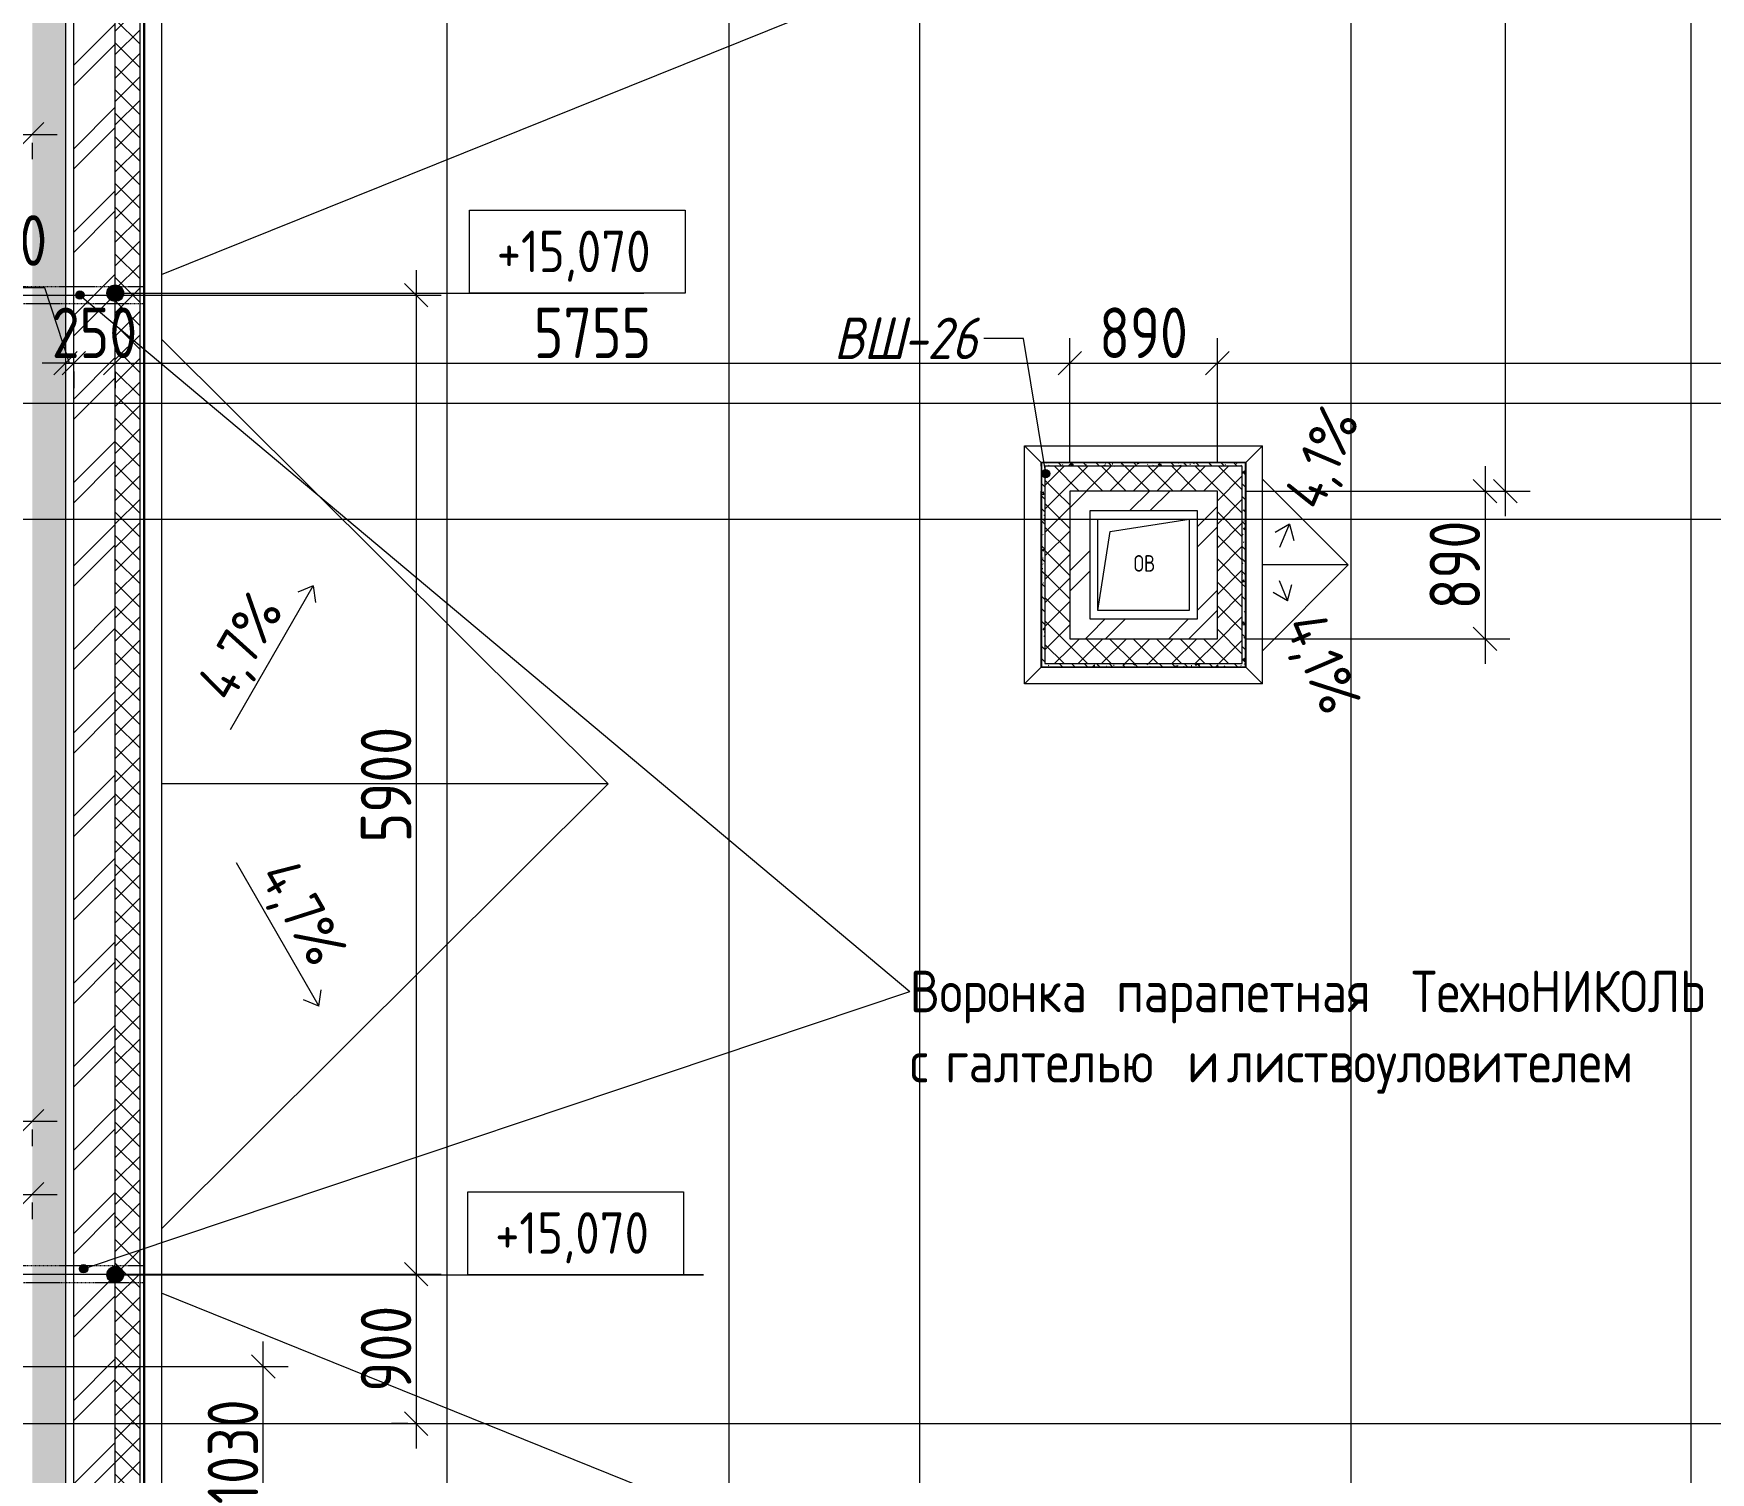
# Model space of a CAD drawing. Header units: millimetres. Extents: x -68946 to 690821, y -552984 to 293768.
# Drawn here: x 101275 to 111385, y -498750 to -490078 of the extents above; entities that cross this region are included whole.
import ezdxf

# ---------------------------------------------------------------- set-up
doc = ezdxf.new("R2010")
doc.units = ezdxf.units.MM
doc.linetypes.add('200_ШТРИХ_ш1п0_6_', pattern=[8, 5, -3])
doc.linetypes.add('ADSK_Линия сетки', pattern=[2500, 2000, -250, 0, -250])
doc.layers.get('Defpoints').update_dxf_attribs({"color": 250})
for name, color, linetype, lineweight in [('Аннотация', 250, 'Continuous', 20), ('Крыша', 7, 'Continuous', 5), ('Линии', 7, 'Continuous', 5), ('Ограждение', 7, 'Continuous', 5), ('Окна', 7, 'Continuous', 5), ('Оси', 250, 'Continuous', 9), ('Отметки', 7, 'Continuous', 9), ('Перекрытие', 7, 'Continuous', 9), ('Размеры', 7, 'Continuous', 9), ('Стены внутренние', 7, 'Continuous', 9), ('Стены наружные', 7, 'Continuous', 9), ('Стены отделка', 7, 'Continuous', 13), ('Стены перегородки', 7, 'Continuous', 13), ('Стены штриховка', 250, 'Continuous', 9), ('Узлы', 250, 'Continuous', 18)]:
    doc.layers.add(name, color=color, linetype=linetype, lineweight=lineweight)
doc.styles.add('GOST Common_1', font='', dxfattribs={"width": 0.9, "height": 250})
doc.styles.add('GOST Common_2', font='', dxfattribs={"width": 0.8, "height": 350})
doc.styles.add('GOST Common_I', font='', dxfattribs={"width": 0.9, "height": 250})
doc.styles.add('ISOCPEUR', font='isocpeur.ttf', dxfattribs={"width": 0.8, "height": 100})
doc.styles.add('ISOCPEUR_1', font='isocpeur.ttf', dxfattribs={"width": 0.9, "height": 250})
doc.styles.add('А3', font='ГОСТ тип А.ttf')
doc.styles.get('GOST Common_1').set_extended_font_data('GOST Common')
doc.styles.get('GOST Common_2').set_extended_font_data('GOST Common')
doc.styles.get('GOST Common_I').set_extended_font_data('GOST Common', italic=True)
doc.dimstyles.new('ADSK_Основной_2_мм', dxfattribs={"dimscale": 304.8, "dimtxt": 201.142999, "dimasz": 0.463911, "dimexe": 0.492126, "dimexo": 0.492126, "dimgap": 0.098425, "dimtad": 1, "dimdec": 0, "dimdsep": 46, "dimtxsty": 'GOST Common_2', "dimblk1": 'OBLIQUE', "dimblk2": 'OBLIQUE', "dimsah": 1, "dimcen": 0.09, "dimdle": 0.492126, "dimazin": 0, "dimtfac": 1, "dimtdec": 4, "dimtix": 1, "dimtmove": 1, "dimatfit": 3, "dimfxl": 1, "dimtvp": 1, "dimtolj": 1, "dimtzin": 0, "dimlwd": 9, "dimlwe": 9, "dimarcsym": 2})
doc.dimstyles.new('ADSK_Основной_2_мм_1', dxfattribs={"dimscale": 304.8, "dimtxt": 201.142999, "dimasz": 0.463911, "dimexe": 0.492126, "dimexo": 0.492126, "dimgap": 0.098425, "dimtad": 1, "dimdec": 0, "dimdsep": 46, "dimtxsty": 'GOST Common_2', "dimblk1": 'OBLIQUE', "dimblk2": 'OBLIQUE', "dimsah": 1, "dimcen": 0.09, "dimdle": 0.492126, "dimazin": 0, "dimtfac": 1, "dimtdec": 4, "dimtix": 1, "dimtmove": 0, "dimatfit": 3, "dimfxl": 1, "dimtvp": 1, "dimtolj": 1, "dimtzin": 0, "dimlwd": 9, "dimlwe": 9, "dimarcsym": 2})
pattern_1 = [(45, (23667.23, -543980.64), (-70.71068, 70.71068), []), (135, (23667.23, -543980.64), (-70.71068, -70.71068), [])]
pattern_2 = [(45, (23667.23, -543980.64), (-251.4472, 251.4472), []), (45, (23667.23, -543599.64), (-251.4472, 251.4472), [])]
pattern_3 = [(135, (23667.23, -543980.64), (-75.43415, -75.43415), [106.68, -17.78, 3.556, -17.78]), (135, (23667.23, -543905.25), (-75.43415, -75.43415), []), (50, (23667.23, -543980.64), (127.52922, -11.15758), [13.335, -146.685]), (355, (23667.23, -543980.64), (-24.66966, 133.74002), [10.668, -117.348]), (100.451, (23677.86, -543981.57), (102.85973, 122.58178), [11.333, -124.663]), (46.184, (23667.23, -543945.08), (189.75516, -29.43036), [20.003, -220.028]), (96.636, (23683.04, -543947.53), (166.1822, 173.1996), [17, -186.995]), (351.184, (23667.23, -543945.08), (166.18393, 173.19757), [16.002, -176.022]), (21, (23685.01, -543953.97), (106.13027, -71.58603), [13.335, -146.685]), (326, (23685.01, -543953.97), (43.26188, 128.93175), [10.668, -117.348]), (71.451, (23693.85, -543959.94), (149.39198, 57.34505), [11.333, -124.663]), (37.5, (23667.23, -543980.64), (2.162228, 59.188357), [3.353, -112.573, 3.353, -115.773, -117.792]), (37.5, (23667.23, -543980.64), (2.162228, 59.188357), [-235.052, 3.353, -114.44]), (7.5, (23667.23, -543980.64), (46.773857, 70.126152), [3.353, -64.567, 3.353, -109.906, -44.894]), (7.5, (23667.23, -543980.64), (46.773857, 70.126152), [-181.178, 3.353, -41.542]), (327.5, (23627.58, -543980.64), (94.913671, -4.010093), [3.353, -41.097, 3.353, -135.331, -184.023]), (327.5, (23627.58, -543980.64), (94.913671, -4.010093), [-183.134, 3.353, -180.67]), (317.5, (23609.8, -543980.64), (103.69057, 17.79882), [3.353, -54.432, 3.353, -88.748, -130.683]), (317.5, (23609.8, -543980.64), (103.69057, 17.79882), [-149.885, 3.353, -127.33])]

# ---------------------------------------------------------------- blocks, each defined once
blk = doc.blocks.new('_Wn_-As_OpeningMEP_floor__Rectangular - _Wn_-As_OpeningMEP_floor__Rectangular-37480561-АР3_Кладочный план кровли _17_930 С2-3')
at = {"layer": 'Узлы', "lineweight": 5}
for p, q in [((-201, 251), (275, 325)), ((-275, -225), (-201, 251))]:
    blk.add_line(p, q, dxfattribs=at)
blk = doc.blocks.new('Ограждение - Ограждение-38052386-АР3_Кладочный план кровли _17_930 С2-3')
at = {"layer": 'Ограждение'}
for p, q in [((78278, 40445), (78278, 58297)), ((78378, 57984), (78378, 40767))]:
    blk.add_line(p, q, dxfattribs=at)
blk = doc.blocks.new('Ограждение - Ограждение-38052452-АР3_Кладочный план кровли _17_930 С2-3')
at = {"layer": 'Ограждение'}
for p, q in [((83583, 49983), (83583, 51417)), ((83683, 51317), (83583, 51417)), ((83583, 51417), (85017, 51417)), ((84917, 51317), (85017, 51417)), ((85017, 49983), (85017, 51417)), ((83683, 51317), (83683, 50083)), ((84917, 51317), (83683, 51317)), ((84917, 51317), (84917, 50083)), ((83683, 50083), (83583, 49983)), ((83683, 50083), (84917, 50083)), ((85017, 49983), (84917, 50083)), ((85017, 49983), (83583, 49983))]:
    blk.add_line(p, q, dxfattribs=at)
blk = doc.blocks.new('Высотные отметки - Рамка-32693647-АР3_Кладочный план кровли _17_930 С2-3')
at = {"layer": 'Аннотация'}
for p, q in [((-6.5, 0), (-6.5, 5)), ((-6.5, 5), (6.5, 5)), ((6.5, 5), (6.5, 0)), ((6.5, 0), (-6.5, 0))]:
    blk.add_line(p, q, dxfattribs=at)
blk = doc.blocks.new('_Oblique')
at = {"color": 0, "linetype": 'ByBlock', "lineweight": -2}
blk.add_line((-0.5, -0.5), (0.5, 0.5), dxfattribs=at)
blk = doc.blocks.new('*D6165')
at = {"layer": 'Defpoints', "color": 0, "lineweight": 30, "transparency": 16777216}
for p in [(101267, -490586), (101267, -490686), (99187, -491360)]:
    blk.add_point(p, dxfattribs=at)
at = {"layer": 'Размеры', "color": 0, "lineweight": 9, "transparency": 16777216}
for p, q in [((99187, -491210), (99187, -490536)), ((99037, -490686), (101417, -490686)), ((101267, -490736), (101267, -490836))]:
    blk.add_line(p, q, dxfattribs=at)
at = {"layer": 'Размеры', "color": 0, "lineweight": 9, "transparency": 16777216, "xscale": 141.4, "yscale": 141.4, "zscale": 141.4, "rotation": 180}
blk.add_blockref('_Oblique', (99187, -490686), dxfattribs=at)
at = {"layer": 'Размеры', "color": 0, "lineweight": 9, "transparency": 16777216, "xscale": 141.4, "yscale": 141.4, "zscale": 141.4}
blk.add_blockref('_Oblique', (101267, -490686), dxfattribs=at)
at = {"layer": 'Размеры', "color": 0, "transparency": 16777216, "insert": (100227, -490504), "char_height": 304.8, "width": 605.47, "attachment_point": 5, "style": 'А3'}
blk.add_mtext('\\A1;2080', dxfattribs=at)
blk = doc.blocks.new('*D6214')
at = {"layer": 'Defpoints', "color": 0, "lineweight": 30, "transparency": 16777216}
for p in [(98302, -495286), (101267, -496534), (101267, -496634)]:
    blk.add_point(p, dxfattribs=at)
at = {"layer": 'Размеры', "color": 0, "lineweight": 9, "transparency": 16777216}
for p, q in [((98302, -495436), (98302, -496784)), ((98152, -496634), (101417, -496634)), ((101267, -496684), (101267, -496784))]:
    blk.add_line(p, q, dxfattribs=at)
at = {"layer": 'Размеры', "color": 0, "lineweight": 9, "transparency": 16777216, "xscale": 141.4, "yscale": 141.4, "zscale": 141.4, "rotation": 180}
blk.add_blockref('_Oblique', (98302, -496634), dxfattribs=at)
at = {"layer": 'Размеры', "color": 0, "lineweight": 9, "transparency": 16777216, "xscale": 141.4, "yscale": 141.4, "zscale": 141.4}
blk.add_blockref('_Oblique', (101267, -496634), dxfattribs=at)
at = {"layer": 'Размеры', "color": 0, "transparency": 16777216, "insert": (99785, -496451), "char_height": 304.8, "width": 605.47, "attachment_point": 5, "style": 'А3'}
blk.add_mtext('\\A1;2965', dxfattribs=at)
blk = doc.blocks.new('*D6219')
at = {"layer": 'Defpoints', "color": 0, "lineweight": 30, "transparency": 16777216}
for p in [(101267, -496974), (101267, -497074), (100317, -498085)]:
    blk.add_point(p, dxfattribs=at)
at = {"layer": 'Размеры', "color": 0, "lineweight": 9, "transparency": 16777216}
for p, q in [((100317, -497935), (100317, -496924)), ((100167, -497074), (101417, -497074)), ((101267, -497124), (101267, -497224))]:
    blk.add_line(p, q, dxfattribs=at)
at = {"layer": 'Размеры', "color": 0, "lineweight": 9, "transparency": 16777216, "xscale": 141.4, "yscale": 141.4, "zscale": 141.4, "rotation": 180}
blk.add_blockref('_Oblique', (100317, -497074), dxfattribs=at)
at = {"layer": 'Размеры', "color": 0, "lineweight": 9, "transparency": 16777216, "xscale": 141.4, "yscale": 141.4, "zscale": 141.4}
blk.add_blockref('_Oblique', (101267, -497074), dxfattribs=at)
at = {"layer": 'Размеры', "color": 0, "transparency": 16777216, "insert": (100792, -496891), "char_height": 304.8, "width": 454.11, "attachment_point": 5, "style": 'А3'}
blk.add_mtext('\\A1;950', dxfattribs=at)
blk = doc.blocks.new('*D6221')
at = {"layer": 'Defpoints', "color": 0, "lineweight": 30, "transparency": 16777216}
for p in [(100343, -498111), (102660, -498111), (100343, -499141)]:
    blk.add_point(p, dxfattribs=at)
at = {"layer": 'Размеры', "color": 0, "lineweight": 9, "transparency": 16777216}
for p, q in [((102660, -499291), (102660, -497961)), ((100493, -498111), (102810, -498111)), ((100493, -499141), (102810, -499141))]:
    blk.add_line(p, q, dxfattribs=at)
at = {"layer": 'Размеры', "color": 0, "lineweight": 9, "transparency": 16777216, "xscale": 141.4, "yscale": 141.4, "zscale": 141.4}
for p, rotation in [((102660, -498111), 90), ((102660, -499141), 270)]:
    blk.add_blockref('_Oblique', p, dxfattribs=dict(at, rotation=rotation))
at = {"layer": 'Размеры', "color": 0, "transparency": 16777216, "insert": (102477, -498626), "char_height": 304.8, "width": 560.47, "attachment_point": 5, "rotation": 90, "style": 'А3'}
blk.add_mtext('\\A1;1030', dxfattribs=at)
blk = doc.blocks.new('*D6222')
at = {"layer": 'Defpoints', "color": 0, "lineweight": 30, "transparency": 16777216}
for p in [(101467, -491965), (101517, -491965), (101517, -492065)]:
    blk.add_point(p, dxfattribs=at)
at = {"layer": 'Размеры', "color": 0, "lineweight": 9, "transparency": 16777216}
for p, q in [((101342, -491610), (100917, -491610)), ((101492, -492065), (101342, -491610)), ((101467, -492065), (101326, -492065)), ((101467, -492065), (101517, -492065)), ((101467, -492065), (101517, -492065)), ((101517, -492065), (101659, -492065)), ((101467, -492115), (101467, -492215)), ((101517, -492115), (101517, -492215))]:
    blk.add_line(p, q, dxfattribs=at)
at = {"layer": 'Размеры', "color": 0, "lineweight": 9, "transparency": 16777216, "xscale": 141.4, "yscale": 141.4, "zscale": 141.4}
blk.add_blockref('_Oblique', (101467, -492065), dxfattribs=at)
at = {"layer": 'Размеры', "color": 0, "lineweight": 9, "transparency": 16777216, "xscale": 141.4, "yscale": 141.4, "zscale": 141.4, "rotation": 180}
blk.add_blockref('_Oblique', (101517, -492065), dxfattribs=at)
at = {"layer": 'Размеры', "color": 0, "transparency": 16777216, "insert": (101010, -491173), "char_height": 304.8, "width": 302.74, "attachment_point": 1, "line_spacing_factor": 1.022761, "style": 'А3'}
blk.add_mtext('\\A1;50', dxfattribs=at)
blk = doc.blocks.new('*D6223')
at = {"layer": 'Defpoints', "color": 0, "lineweight": 30, "transparency": 16777216}
for p in [(101517, -491965), (101767, -491965), (101767, -492065)]:
    blk.add_point(p, dxfattribs=at)
at = {"layer": 'Размеры', "color": 0, "lineweight": 9, "transparency": 16777216}
for p, q in [((101517, -492065), (101376, -492065)), ((101517, -492065), (101767, -492065)), ((101767, -492065), (101909, -492065)), ((101517, -492115), (101517, -492215)), ((101767, -492115), (101767, -492215))]:
    blk.add_line(p, q, dxfattribs=at)
at = {"layer": 'Размеры', "color": 0, "lineweight": 9, "transparency": 16777216, "xscale": 141.4, "yscale": 141.4, "zscale": 141.4}
blk.add_blockref('_Oblique', (101517, -492065), dxfattribs=at)
at = {"layer": 'Размеры', "color": 0, "lineweight": 9, "transparency": 16777216, "xscale": 141.4, "yscale": 141.4, "zscale": 141.4, "rotation": 180}
blk.add_blockref('_Oblique', (101767, -492065), dxfattribs=at)
at = {"layer": 'Размеры', "color": 0, "transparency": 16777216, "insert": (101642, -491882), "char_height": 304.8, "width": 454.11, "attachment_point": 5, "style": 'А3'}
blk.add_mtext('\\A1;250', dxfattribs=at)
blk = doc.blocks.new('*D6224')
at = {"layer": 'Defpoints', "color": 0, "lineweight": 30, "transparency": 16777216}
for p in [(101767, -491965), (107522, -492065), (107522, -492810)]:
    blk.add_point(p, dxfattribs=at)
at = {"layer": 'Размеры', "color": 0, "lineweight": 9, "transparency": 16777216}
for p, q in [((107522, -492660), (107522, -491915)), ((101617, -492065), (107672, -492065)), ((101767, -492115), (101767, -492215))]:
    blk.add_line(p, q, dxfattribs=at)
at = {"layer": 'Размеры', "color": 0, "lineweight": 9, "transparency": 16777216, "xscale": 141.4, "yscale": 141.4, "zscale": 141.4, "rotation": 180}
blk.add_blockref('_Oblique', (101767, -492065), dxfattribs=at)
at = {"layer": 'Размеры', "color": 0, "lineweight": 9, "transparency": 16777216, "xscale": 141.4, "yscale": 141.4, "zscale": 141.4}
blk.add_blockref('_Oblique', (107522, -492065), dxfattribs=at)
at = {"layer": 'Размеры', "color": 0, "transparency": 16777216, "insert": (104645, -491882), "char_height": 304.8, "width": 605.47, "attachment_point": 5, "style": 'А3'}
blk.add_mtext('\\A1;5755', dxfattribs=at)
blk = doc.blocks.new('*D6225')
at = {"layer": 'Defpoints', "color": 0, "lineweight": 30, "transparency": 16777216}
for p in [(108412, -492065), (107522, -492810), (108412, -492810)]:
    blk.add_point(p, dxfattribs=at)
at = {"layer": 'Размеры', "color": 0, "lineweight": 9, "transparency": 16777216}
for p, q in [((107522, -492660), (107522, -491915)), ((108412, -492660), (108412, -491915)), ((107372, -492065), (108562, -492065))]:
    blk.add_line(p, q, dxfattribs=at)
at = {"layer": 'Размеры', "color": 0, "lineweight": 9, "transparency": 16777216, "xscale": 141.4, "yscale": 141.4, "zscale": 141.4, "rotation": 180}
blk.add_blockref('_Oblique', (107522, -492065), dxfattribs=at)
at = {"layer": 'Размеры', "color": 0, "lineweight": 9, "transparency": 16777216, "xscale": 141.4, "yscale": 141.4, "zscale": 141.4}
blk.add_blockref('_Oblique', (108412, -492065), dxfattribs=at)
at = {"layer": 'Размеры', "color": 0, "transparency": 16777216, "insert": (107967, -491882), "char_height": 304.8, "width": 454.11, "attachment_point": 5, "style": 'А3'}
blk.add_mtext('\\A1;890', dxfattribs=at)
blk = doc.blocks.new('*D6226')
at = {"layer": 'Defpoints', "color": 0, "lineweight": 30, "transparency": 16777216}
for p in [(125617, -492065), (108412, -492810), (125617, -492802)]:
    blk.add_point(p, dxfattribs=at)
at = {"layer": 'Размеры', "color": 0, "lineweight": 9, "transparency": 16777216}
for p, q in [((108412, -492660), (108412, -491915)), ((125617, -492652), (125617, -491915)), ((108262, -492065), (125767, -492065))]:
    blk.add_line(p, q, dxfattribs=at)
at = {"layer": 'Размеры', "color": 0, "lineweight": 9, "transparency": 16777216, "xscale": 141.4, "yscale": 141.4, "zscale": 141.4, "rotation": 180}
blk.add_blockref('_Oblique', (108412, -492065), dxfattribs=at)
at = {"layer": 'Размеры', "color": 0, "lineweight": 9, "transparency": 16777216, "xscale": 141.4, "yscale": 141.4, "zscale": 141.4}
blk.add_blockref('_Oblique', (125617, -492065), dxfattribs=at)
at = {"layer": 'Размеры', "color": 0, "transparency": 16777216, "insert": (117190, -491470), "char_height": 304.8, "width": 711.84, "attachment_point": 1, "line_spacing_factor": 1.022761, "style": 'А3'}
blk.add_mtext('\\A1;17205', dxfattribs=at)
blk = doc.blocks.new('*D6233')
at = {"layer": 'Defpoints', "color": 0, "lineweight": 30, "transparency": 16777216}
for p in [(110248, -485606), (108438, -492836), (110148, -492836)]:
    blk.add_point(p, dxfattribs=at)
at = {"layer": 'Размеры', "color": 0, "lineweight": 9, "transparency": 16777216}
for p, q in [((110148, -485456), (110148, -492986)), ((110098, -485606), (109998, -485606)), ((108588, -492836), (110298, -492836))]:
    blk.add_line(p, q, dxfattribs=at)
at = {"layer": 'Размеры', "color": 0, "lineweight": 9, "transparency": 16777216, "xscale": 141.4, "yscale": 141.4, "zscale": 141.4}
for p, rotation in [((110148, -485606), 90), ((110148, -492836), 270)]:
    blk.add_blockref('_Oblique', p, dxfattribs=dict(at, rotation=rotation))
at = {"layer": 'Размеры', "color": 0, "transparency": 16777216, "insert": (109966, -489221), "char_height": 304.8, "width": 605.47, "attachment_point": 5, "rotation": 90, "style": 'А3'}
blk.add_mtext('\\A1;7230', dxfattribs=at)
blk = doc.blocks.new('*D6234')
at = {"layer": 'Defpoints', "color": 0, "lineweight": 30, "transparency": 16777216}
for p in [(108438, -492836), (108438, -493726), (110026, -493726)]:
    blk.add_point(p, dxfattribs=at)
at = {"layer": 'Размеры', "color": 0, "lineweight": 9, "transparency": 16777216}
for p, q in [((110026, -492686), (110026, -493876)), ((108588, -492836), (110176, -492836)), ((108588, -493726), (110176, -493726))]:
    blk.add_line(p, q, dxfattribs=at)
at = {"layer": 'Размеры', "color": 0, "lineweight": 9, "transparency": 16777216, "xscale": 141.4, "yscale": 141.4, "zscale": 141.4}
for p, rotation in [((110026, -492836), 90), ((110026, -493726), 270)]:
    blk.add_blockref('_Oblique', p, dxfattribs=dict(at, rotation=rotation))
at = {"layer": 'Размеры', "color": 0, "transparency": 16777216, "insert": (109844, -493281), "char_height": 304.8, "width": 454.11, "attachment_point": 5, "rotation": 90, "style": 'А3'}
blk.add_mtext('\\A1;890', dxfattribs=at)
blk = doc.blocks.new('*D6204')
at = {"layer": 'Defpoints', "color": 0, "lineweight": 30, "transparency": 16777216}
for p in [(100897, -491655), (100897, -497555), (103582, -497555)]:
    blk.add_point(p, dxfattribs=at)
at = {"layer": 'Размеры', "color": 0, "lineweight": 9, "transparency": 16777216}
for p, q in [((103582, -491505), (103582, -497705)), ((101047, -491655), (103732, -491655)), ((101047, -497555), (103732, -497555))]:
    blk.add_line(p, q, dxfattribs=at)
at = {"layer": 'Размеры', "color": 0, "lineweight": 9, "transparency": 16777216, "xscale": 141.4, "yscale": 141.4, "zscale": 141.4}
for p, rotation in [((103582, -491655), 90), ((103582, -497555), 270)]:
    blk.add_blockref('_Oblique', p, dxfattribs=dict(at, rotation=rotation))
at = {"layer": 'Размеры', "color": 0, "transparency": 16777216, "insert": (103400, -494605), "char_height": 304.8, "width": 605.47, "attachment_point": 5, "rotation": 90, "style": 'А3'}
blk.add_mtext('\\A1;5900', dxfattribs=at)
blk = doc.blocks.new('*D6205')
at = {"layer": 'Defpoints', "color": 0, "lineweight": 30, "transparency": 16777216}
for p in [(100897, -497555), (103582, -498456), (103682, -498456)]:
    blk.add_point(p, dxfattribs=at)
at = {"layer": 'Размеры', "color": 0, "lineweight": 9, "transparency": 16777216}
for p, q in [((103582, -497405), (103582, -498606)), ((101047, -497555), (103732, -497555)), ((103532, -498456), (103432, -498456))]:
    blk.add_line(p, q, dxfattribs=at)
at = {"layer": 'Размеры', "color": 0, "lineweight": 9, "transparency": 16777216, "xscale": 141.4, "yscale": 141.4, "zscale": 141.4}
for p, rotation in [((103582, -497555), 90), ((103582, -498456), 270)]:
    blk.add_blockref('_Oblique', p, dxfattribs=dict(at, rotation=rotation))
at = {"layer": 'Размеры', "color": 0, "transparency": 16777216, "insert": (103400, -498005), "char_height": 304.8, "width": 454.11, "attachment_point": 5, "rotation": 90, "style": 'А3'}
blk.add_mtext('\\A1;900', dxfattribs=at)

msp = doc.modelspace()

# ---------------------------------------------------------------- hatches: boundary and pattern name
at = {"layer": 'Аннотация', "true_color": 0xa2a2a2}
h = msp.add_hatch(color=253, dxfattribs=at)
edge = h.paths.add_edge_path()
edge.add_arc((101553.9746, -491654.3041), 25, 0, 360)
at = {"layer": 'Аннотация'}
h = msp.add_hatch(color=256, dxfattribs=at)
edge = h.paths.add_edge_path()
edge.add_arc((107377.0642, -492730.5493), 25, 0, 360)
at = {"layer": 'Аннотация', "true_color": 0xa2a2a2}
h = msp.add_hatch(color=253, dxfattribs=at)
edge = h.paths.add_edge_path()
edge.add_arc((101576.4777, -497522.8331), 25, 0, 360)
at = {"layer": 'Отметки'}
h = msp.add_hatch(color=256, dxfattribs=at)
edge = h.paths.add_edge_path()
edge.add_arc((101767.2298, -491642.7928), 50, 0, 360)
h = msp.add_hatch(color=256, dxfattribs=at)
edge = h.paths.add_edge_path()
edge.add_arc((101767.2298, -497558.488), 50, 0, 360)
at = {"layer": 'Стены внутренние', "lineweight": 5}
h = msp.add_hatch(dxfattribs=at)
h.set_pattern_fill('FP_1', color=256, style=0, pattern_type=2)
h.set_pattern_definition([(135, (23667.23, -543980.64), (-142.5619, -142.5619), []), (135, (23809.8, -543980.64), (-142.5619, -142.5619), [252.016, -50.403, 3.353, -47.05])])
h.paths.add_polyline_path([(101467.2298, -504205.6404), (101467.2298, -485075.6404), (101392.2298, -485000.6404), (101467.2298, -485000.6404), (101467.2298, -484905.6404), (101267.2298, -484905.6404), (101267.2298, -504205.6404)])
h = msp.add_hatch(dxfattribs=at)
h.set_pattern_fill('FP_44', color=256, style=0, pattern_type=2)
h.set_pattern_definition(pattern_2)
h.paths.add_polyline_path([(101767.2298, -503955.6404), (101767.2298, -485255.6404), (101517.2298, -485255.6404), (101517.2298, -503955.6404)])
at = {"layer": 'Стены наружные', "lineweight": 5}
h = msp.add_hatch(dxfattribs=at)
h.set_pattern_fill('FP_33', color=256, style=0, pattern_type=2)
h.set_pattern_definition(pattern_1)
h.paths.add_polyline_path([(101767.2298, -503555.6404), (101917.2298, -503555.6404), (101917.2298, -485505.6404), (101767.2298, -485505.6404), (101767.2298, -503535.6404)])
h = msp.add_hatch(dxfattribs=at)
h.set_pattern_fill('FP_51', color=256, style=0, pattern_type=2)
h.set_pattern_definition(pattern_3)
h.paths.add_polyline_path([(107372.23, -492685.6404), (108562.23, -492685.6404), (108562.23, -492663.6404), (108292.23, -492663.6404), (108292.23, -492665.6404), (107352.23, -492665.6404), (107352.23, -492685.6404)])
h = msp.add_hatch(dxfattribs=at)
h.set_pattern_fill('FP_51', color=256, style=0, pattern_type=2)
h.set_pattern_definition(pattern_3)
h.paths.add_polyline_path([(108582.23, -493895.6404), (108582.23, -492665.6404), (108562.23, -492665.6404), (108562.23, -493895.6404)])
h = msp.add_hatch(dxfattribs=at)
h.set_pattern_fill('FP_51', color=256, style=0, pattern_type=2)
h.set_pattern_definition(pattern_3)
h.paths.add_polyline_path([(107372.23, -493895.6404), (107372.23, -492685.6404), (107350.23, -492685.6404), (107350.23, -492955.6404), (107352.23, -492955.6404), (107352.23, -493895.6404)])
h = msp.add_hatch(dxfattribs=at)
h.set_pattern_fill('FP_33', color=256, style=0, pattern_type=2)
h.set_pattern_definition(pattern_1)
h.paths.add_polyline_path([(108412.23, -492835.6404), (108412.23, -492685.6404), (107372.23, -492685.6404), (107372.23, -492835.6404), (108335.5147, -492835.6404)])
h = msp.add_hatch(dxfattribs=at)
h.set_pattern_fill('FP_33', color=256, style=0, pattern_type=2)
h.set_pattern_definition(pattern_1)
h.paths.add_polyline_path([(108562.23, -493875.6404), (108562.23, -492685.6404), (108412.23, -492685.6404), (108412.23, -493875.6404)])
h = msp.add_hatch(dxfattribs=at)
h.set_pattern_fill('FP_33', color=256, style=0, pattern_type=2)
h.set_pattern_definition(pattern_1)
h.paths.add_polyline_path([(107522.23, -493875.6404), (107522.23, -492835.6404), (107372.23, -492835.6404), (107372.23, -493875.6404)])
h = msp.add_hatch(dxfattribs=at)
h.set_pattern_fill('FP_44', color=256, style=0, pattern_type=2)
h.set_pattern_definition(pattern_2)
h.paths.add_polyline_path([(107642.23, -492955.6404), (108292.23, -492955.6404), (108292.23, -492835.6404), (107522.23, -492835.6404), (107522.23, -492955.6404), (107626.6435, -492955.6404)])
h = msp.add_hatch(dxfattribs=at)
h.set_pattern_fill('FP_44', color=256, style=0, pattern_type=2)
h.set_pattern_definition(pattern_2)
h.paths.add_polyline_path([(108292.23, -493725.6404), (108412.23, -493725.6404), (108412.23, -492835.6404), (108292.23, -492835.6404), (108292.23, -493605.6404)])
h = msp.add_hatch(dxfattribs=at)
h.set_pattern_fill('FP_44', color=256, style=0, pattern_type=2)
h.set_pattern_definition(pattern_2)
h.paths.add_polyline_path([(107626.6435, -493725.6404), (107642.23, -493725.6404), (107642.23, -492955.6404), (107522.23, -492955.6404), (107522.23, -493725.6404)])
h = msp.add_hatch(dxfattribs=at)
h.set_pattern_fill('FP_44', color=256, style=0, pattern_type=2)
h.set_pattern_definition(pattern_2)
h.paths.add_polyline_path([(107642.23, -493725.6404), (108292.23, -493725.6404), (108292.23, -493605.6404), (107642.23, -493605.6404)])
h = msp.add_hatch(dxfattribs=at)
h.set_pattern_fill('FP_33', color=256, style=0, pattern_type=2)
h.set_pattern_definition(pattern_1)
h.paths.add_polyline_path([(107522.23, -493875.6404), (108412.23, -493875.6404), (108412.23, -493725.6404), (107522.23, -493725.6404)])
h = msp.add_hatch(dxfattribs=at)
h.set_pattern_fill('FP_51', color=256, style=0, pattern_type=2)
h.set_pattern_definition(pattern_3)
h.paths.add_polyline_path([(108412.23, -493897.6404), (108562.23, -493897.6404), (108562.23, -493875.6404), (107372.23, -493875.6404), (107372.23, -493897.6404), (107642.23, -493897.6404), (107642.23, -493895.6404), (108292.23, -493895.6404), (108292.23, -493897.6404), (108335.5147, -493897.6404)])

# ---------------------------------------------------------------- linework, layer by layer
at = {"layer": 'Аннотация', "color": 253, "true_color": 0xa2a2a2}
for p in [(101553.9746, -491654.3041), (101576.4777, -497522.8331)]:
    msp.add_line(p, (106558.0665, -495851.1364), dxfattribs=at)
at = {"layer": 'Аннотация'}
for p, q in [((107243.8987, -491915.2423), (107005.1338, -491915.2423)), ((107377.0642, -492730.5493), (107243.8987, -491915.2423))]:
    msp.add_line(p, q, dxfattribs=at)
at = {"layer": 'Аннотация', "color": 253, "true_color": 0xa2a2a2}
for centre in [(101553.9746, -491654.3041), (101576.4777, -497522.8331)]:
    msp.add_circle(centre, 25, dxfattribs=at)
at = {"layer": 'Аннотация'}
msp.add_circle((107377.0642, -492730.5493), 25, dxfattribs=at)
at = {"layer": 'Крыша'}
for p, q in [((102045.2298, -491530.9155), (116348.9074, -485774.5965)), ((101937.2298, -491574.3786), (101945.2298, -491571.1591)), ((101937.2298, -491811.9832), (101945.2298, -491819.9452)), ((102045.2298, -491919.469), (104739.2298, -494600.6404)), ((108684.23, -492763.6404), (109201.23, -493280.6404)), ((109201.23, -493280.6404), (108684.23, -493797.6404)), ((109201.23, -493280.6404), (108684.23, -493280.6404)), ((101945.2298, -494600.6404), (101937.2298, -494600.6404)), ((104739.2298, -494600.6404), (102045.2298, -497281.8118)), ((104739.2298, -494600.6404), (102045.2298, -494600.6404)), ((101945.2298, -497381.3356), (101937.2298, -497389.2975)), ((101945.2298, -497630.2384), (101937.2298, -497627.0137)), ((116370.7287, -503445.0421), (102045.2298, -497670.5476))]:
    msp.add_line(p, q, dxfattribs=at)
at = {"layer": 'Линии', "linetype": '200_ШТРИХ_ш1п0_6_', "lineweight": 9}
for p, q in [((101945.2355, -491605.1605), (100897.2355, -491605.1605)), ((101945.2355, -491705.1605), (101945.2355, -491605.1605)), ((100897.2355, -491705.1605), (101945.2355, -491705.1605)), ((101945.2355, -497505.1605), (100897.2355, -497505.1605)), ((101945.2355, -497605.1605), (101945.2355, -497505.1605)), ((100897.2355, -497605.1605), (101945.2355, -497605.1605))]:
    msp.add_line(p, q, dxfattribs=at)
at = {"layer": 'Оси', "linetype": 'ADSK_Линия сетки', "ltscale": 100}
for p, q in [((101467.2298, -482778.6358), (101467.2298, -548529.072)), ((103767.2298, -482778.6358), (103767.2298, -547719.4803)), ((105467.2298, -482778.6358), (105467.2298, -547719.4803)), ((106617.23, -482778.6358), (106617.23, -547719.4803)), ((109217.23, -482778.6358), (109217.23, -547719.4803)), ((111267.2298, -482778.6358), (111267.2298, -547719.4803)), ((88763.207, -492305.6404), (180488.1093, -492305.6404)), ((88763.207, -493005.6404), (180488.1093, -493005.6404)), ((88763.207, -498455.6404), (180488.1093, -498455.6404))]:
    msp.add_line(p, q, dxfattribs=at)
at = {"layer": 'Отметки'}
for p, q in [((101767.2298, -491642.7928), (104955.2103, -491642.7928)), ((104955.2103, -491642.7928), (104552.9902, -491642.7928)), ((101767.2298, -497558.488), (105314.7936, -497558.488)), ((105314.7936, -497558.488), (104543.2718, -497558.488))]:
    msp.add_line(p, q, dxfattribs=at)
for centre in [(101767.2298, -491642.7928), (101767.2298, -497558.488)]:
    msp.add_circle(centre, 50, dxfattribs=at)
at = {"layer": 'Перекрытие'}
for p, q in [((107692.23, -493555.6404), (107692.23, -493005.6404)), ((107692.23, -493005.6404), (108242.23, -493005.6404)), ((108242.23, -493005.6404), (108242.23, -493555.6404)), ((108242.23, -493555.6404), (107692.23, -493555.6404))]:
    msp.add_line(p, q, dxfattribs=at)
at = {"layer": 'Размеры'}
for p, q in [((108847.723, -493035.497), (108759.9054, -493085.0585)), ((108788.6731, -493174.1994), (108847.723, -493035.497)), ((108847.723, -493035.497), (108872.8668, -493133.1497)), ((108784.1039, -493375.3331), (108835.5878, -493496.2623)), ((102462.2785, -494273.266), (102960.8942, -493406.4428)), ((102960.8942, -493406.4428), (102867.794, -493445.1806)), ((102960.8942, -493406.4428), (102974.2159, -493506.3968)), ((108835.5878, -493496.2623), (108747.7701, -493446.7012)), ((108835.5878, -493496.2623), (108860.7313, -493398.6095)), ((102496.7598, -495074.1173), (102995.3755, -495940.9405)), ((102995.3755, -495940.9405), (102902.2753, -495902.2027)), ((102995.3755, -495940.9405), (103008.6972, -495840.9865))]:
    msp.add_line(p, q, dxfattribs=at)
at = {"layer": 'Стены отделка', "lineweight": 5}
for p, q in [((107350.23, -492685.6404), (107350.23, -492665.6404)), ((107352.23, -492663.6404), (108292.23, -492663.6404)), ((108562.23, -492663.6404), (108584.23, -492663.6404)), ((108584.23, -492663.6404), (108584.23, -493895.6404)), ((107350.23, -493895.6404), (107350.23, -492955.6404)), ((107372.23, -493897.6404), (107352.23, -493897.6404)), ((108292.23, -493897.6404), (107642.23, -493897.6404)), ((108562.23, -493897.6404), (108582.23, -493897.6404))]:
    msp.add_line(p, q, dxfattribs=at)
at = {"layer": 'Стены перегородки'}
for p, q in [((101467.2298, -485205.6203), (101467.2298, -504005.6404)), ((101517.2298, -503955.6404), (101517.2298, -485255.6404)), ((101767.2298, -503705.6404), (101767.2298, -485505.6404)), ((101937.2298, -485675.6404), (101937.2298, -503535.6404)), ((108292.23, -492663.6404), (108412.23, -492663.6404)), ((107350.23, -492955.6404), (107350.23, -492835.6404)), ((108412.23, -492835.6404), (107522.23, -492835.6404)), ((107522.23, -492835.6404), (107522.23, -493725.6404)), ((108412.23, -493725.6404), (108412.23, -492835.6404)), ((108292.23, -492955.6404), (107642.23, -492955.6404)), ((107642.23, -492955.6404), (107642.23, -493605.6404)), ((108292.23, -493605.6404), (108292.23, -492955.6404)), ((107642.23, -493605.6404), (108292.23, -493605.6404)), ((107522.23, -493725.6404), (108412.23, -493725.6404)), ((107642.23, -493897.6404), (107522.23, -493897.6404)), ((108292.23, -493897.6404), (108412.23, -493897.6404))]:
    msp.add_line(p, q, dxfattribs=at)
at = {"layer": 'Стены штриховка'}
for p, q in [((101917.2298, -503555.6404), (101917.2298, -485655.6404)), ((107352.23, -492663.6404), (107350.23, -492663.6404)), ((107350.23, -492663.6404), (107350.23, -492665.6404)), ((108584.23, -492665.6404), (107350.23, -492665.6404)), ((107352.23, -492663.6404), (107352.23, -493897.6404)), ((108562.23, -492663.6404), (108412.23, -492663.6404)), ((108562.23, -492663.6404), (108562.23, -492665.6404)), ((108582.23, -493897.6404), (108582.23, -492663.6404)), ((107350.23, -492685.6404), (107350.23, -492835.6404)), ((107350.23, -492685.6404), (107352.23, -492685.6404)), ((108562.23, -492685.6404), (107372.23, -492685.6404)), ((107372.23, -492685.6404), (107372.23, -493875.6404)), ((108562.23, -493875.6404), (108562.23, -492685.6404)), ((107372.23, -493875.6404), (108562.23, -493875.6404)), ((107350.23, -493895.6404), (107350.23, -493897.6404)), ((107350.23, -493895.6404), (108584.23, -493895.6404)), ((107350.23, -493897.6404), (107352.23, -493897.6404)), ((107372.23, -493897.6404), (107372.23, -493895.6404)), ((107372.23, -493897.6404), (107522.23, -493897.6404)), ((108412.23, -493897.6404), (108562.23, -493897.6404)), ((108562.23, -493895.6404), (108562.23, -493897.6404)), ((108582.23, -493897.6404), (108584.23, -493897.6404)), ((108584.23, -493897.6404), (108584.23, -493895.6404))]:
    msp.add_line(p, q, dxfattribs=at)

# ---------------------------------------------------------------- block references
at = {"layer": 'Ограждение'}
for name in ['Ограждение - Ограждение-38052386-АР3_Кладочный план кровли _17_930 С2-3', 'Ограждение - Ограждение-38052452-АР3_Кладочный план кровли _17_930 С2-3']:
    msp.add_blockref(name, (23667.2298, -543980.641), dxfattribs=at)
at = {"layer": 'Окна'}
msp.add_blockref('_Wn_-As_OpeningMEP_floor__Rectangular - _Wn_-As_OpeningMEP_floor__Rectangular-37480561-АР3_Кладочный план кровли _17_930 С2-3', (107967.23, -493330.6404), dxfattribs=at)
at = {"layer": 'Отметки', "xscale": 99.99999999999993, "yscale": 99.99999999999993, "zscale": 99.99999999999993}
for p in [(104552.9902, -491642.7928), (104543.2718, -497558.488)]:
    msp.add_blockref('Высотные отметки - Рамка-32693647-АР3_Кладочный план кровли _17_930 С2-3', p, dxfattribs=at)

# ---------------------------------------------------------------- texts
at = {"layer": 'Аннотация', "attachment_point": 1}
for s, insert, char_height, width, style in [('ВШ', (106100.2588, -491790.2423), 250, 505.063125, 'GOST Common_I'), ('-26', (106516.9776, -491790.2423), 250, 591.645375, 'GOST Common_I'), ('ОВ', (107907.251, -493221.685), 100, 160.3375, 'ISOCPEUR')]:
    msp.add_mtext(s, dxfattribs=dict(at, insert=insert, char_height=char_height, width=width, style=style))
at = {"layer": 'Аннотация', "color": 253, "true_color": 0xa2a2a2, "char_height": 250, "attachment_point": 1, "style": 'GOST Common_1'}
for s, insert, width in [('Воронка', (106558.0665, -495726.1364), 1414.17675), ('парапетная', (107802.2696, -495726.1364), 2063.543625), ('ТехноНИКОЛЬ', (109582.254, -495726.1364), 2301.644813), ('\\fGOST Common|b0|i0|c204|p34|;\\W.9;с', (106558.0665, -496149.4697), 165.949312), ('галтелью', (106772.379, -496149.4697), 1673.9235), ('\\fGOST Common|b0|i0|c204|p34|;\\W.9;и', (108230.8946, -496149.4697), 194.810062), ('листвоуловителем', (108469.0196, -496149.4697), 3210.758438)]:
    msp.add_mtext(s, dxfattribs=dict(at, insert=insert, width=width))
at = {"layer": 'Отметки', "char_height": 250, "width": 1164.590943, "attachment_point": 1, "line_spacing_factor": 1.022761, "style": 'GOST Common_1'}
for insert in [(104067.744, -491266.0857), (104058.0256, -497181.7809)]:
    msp.add_mtext('+15,070', dxfattribs=dict(at, insert=insert))
at = {"layer": 'Размеры', "char_height": 250, "attachment_point": 1, "line_spacing_factor": 1.149209, "style": 'ISOCPEUR_1'}
for s, insert, width, rotation in [('4,1%', (108803.7782, -492868.2643), 824.6182, 66.93903249), ('4,7%', (102244.7356, -493996.4142), 884.373142, 60.09154242), ('4,1%', (109045.4976, -493540.7304), 824.6182, 293.06121128), ('4,7%', (102845.4499, -495025.2595), 884.373142, 299.90845758)]:
    msp.add_mtext(s, dxfattribs=dict(at, insert=insert, width=width, rotation=rotation))

# ---------------------------------------------------------------- dimensions: what is measured, and where the dimension line sits
at = {"layer": 'Размеры'}
for base, p1, p2, override, picture, middle in [((110148.2799, -492835.6404), (110248.2648, -485605.6404), (108438.23, -492835.6404), {"dimtxt": 1, "dimlfac": 1, "dimpost": '<>', "dimtxsty": 'А3', "dimfxl": 7453.128604}, '*D6233', (109965.8799, -489220.6404)), ((103581.9169, -497555.1605), (100897.2355, -491655.1605), (100897.2355, -497555.1605), {"dimtxt": 1, "dimlfac": 1, "dimpost": '<>', "dimtxsty": 'А3', "dimfxl": 5900}, '*D6204', (103399.5169, -494605.1605)), ((103581.9169, -498455.6404), (100897.2355, -497555.1605), (103681.9018, -498455.6404), {"dimtxt": 1, "dimlfac": 1, "dimpost": '<>', "dimtxsty": 'А3', "dimfxl": 2926.641524}, '*D6205', (103399.5169, -498005.4005)), ((102659.5607, -498110.6404), (100343.2298, -499140.6404), (100343.2298, -498110.6404), {"dimtxt": 1, "dimlfac": 1, "dimpost": '<>', "dimtxsty": 'А3', "dimfxl": 1030}, '*D6221', (102477.1607, -498625.6404))]:
    dim = msp.add_linear_dim(base=base, p1=p1, p2=p2, angle=90, dimstyle='ADSK_Основной_2_мм_1', override=override, dxfattribs=at)
    dim.commit()
    dim.dimension.update_dxf_attribs({"geometry": picture, "text_midpoint": middle})
for base, p1, p2, override, picture, middle in [((101267.2298, -490686.1576), (99187.2298, -491359.6404), (101267.2298, -490586.1727), {"dimtxt": 1, "dimlfac": 1, "dimpost": '<>', "dimtxsty": 'А3', "dimfxl": 2219.155758}, '*D6165', (100227.2298, -490503.7576)), ((101767.2298, -492064.6962), (101517.2298, -491964.7113), (101767.2298, -491964.7113), {"dimtxt": 1, "dimlfac": 1, "dimpost": '<>', "dimtxsty": 'А3', "dimfxl": 250}, '*D6223', (101642.2298, -491882.2962)), ((107522.23, -492064.6962), (101767.2298, -491964.7113), (107522.23, -492809.6404), {"dimtxt": 1, "dimlfac": 1, "dimpost": '<>', "dimtxsty": 'А3', "dimfxl": 5816.694219}, '*D6224', (104644.7299, -491882.2962)), ((108412.23, -492064.6962), (107522.23, -492809.6404), (108412.23, -492809.6404), {"dimtxt": 1, "dimlfac": 1, "dimpost": '<>', "dimtxsty": 'А3', "dimfxl": 890}, '*D6225', (107967.23, -491882.2962)), ((101267.2298, -496633.7069), (98302.2292, -495285.6404), (101267.2298, -496533.722), {"dimtxt": 1, "dimlfac": 1, "dimpost": '<>', "dimtxsty": 'А3', "dimfxl": 3216.976235}, '*D6214', (99784.7295, -496451.3069)), ((101267.2298, -497073.514), (100317.2298, -498084.6404), (101267.2298, -496973.5291), {"dimtxt": 1, "dimlfac": 1, "dimpost": '<>', "dimtxsty": 'А3', "dimfxl": 1461.871495}, '*D6219', (100792.2298, -496891.114))]:
    dim = msp.add_linear_dim(base=base, p1=p1, p2=p2, dimstyle='ADSK_Основной_2_мм_1', override=override, dxfattribs=at)
    dim.commit()
    dim.dimension.update_dxf_attribs({"geometry": picture, "text_midpoint": middle})
for base, p1, p2, override, picture, middle in [((101517.2298, -492064.6962), (101467.2298, -491964.7113), (101517.2298, -491964.7113), {"dimtxt": 1, "dimlfac": 1, "dimpost": '<>', "dimtxsty": 'А3', "dimfxl": 50}, '*D6222', (101312.4216, -491609.8243)), ((125617.23, -492064.6962), (108412.23, -492809.6404), (125617.23, -492801.6404), {"dimtxt": 1, "dimlfac": 1, "dimpost": '<>', "dimtxsty": 'А3', "dimfxl": 17205.00186}, '*D6226', (117546.3407, -491906.6639))]:
    dim = msp.add_linear_dim(base=base, p1=p1, p2=p2, dimstyle='ADSK_Основной_2_мм', override=override, dxfattribs=at)
    dim.commit()
    dim.dimension.update_dxf_attribs({"geometry": picture, "text_midpoint": middle, "dimtype": 160})
dim = msp.add_linear_dim(base=(110026.2799, -493725.6404), p1=(108438.23, -492835.6404), p2=(108438.23, -493725.6404), angle=90, dimstyle='ADSK_Основной_2_мм_1', override={"dimtxt": 1, "dimlfac": 1, "dimpost": '<>', "dimtxsty": 'А3', "dimfxl": 890}, dxfattribs=at)
dim.commit()
dim.dimension.update_dxf_attribs({"geometry": '*D6234', "text_midpoint": (110026.2799, -493280.6404), "dimtype": 160})

doc.saveas('drawing.dxf')
